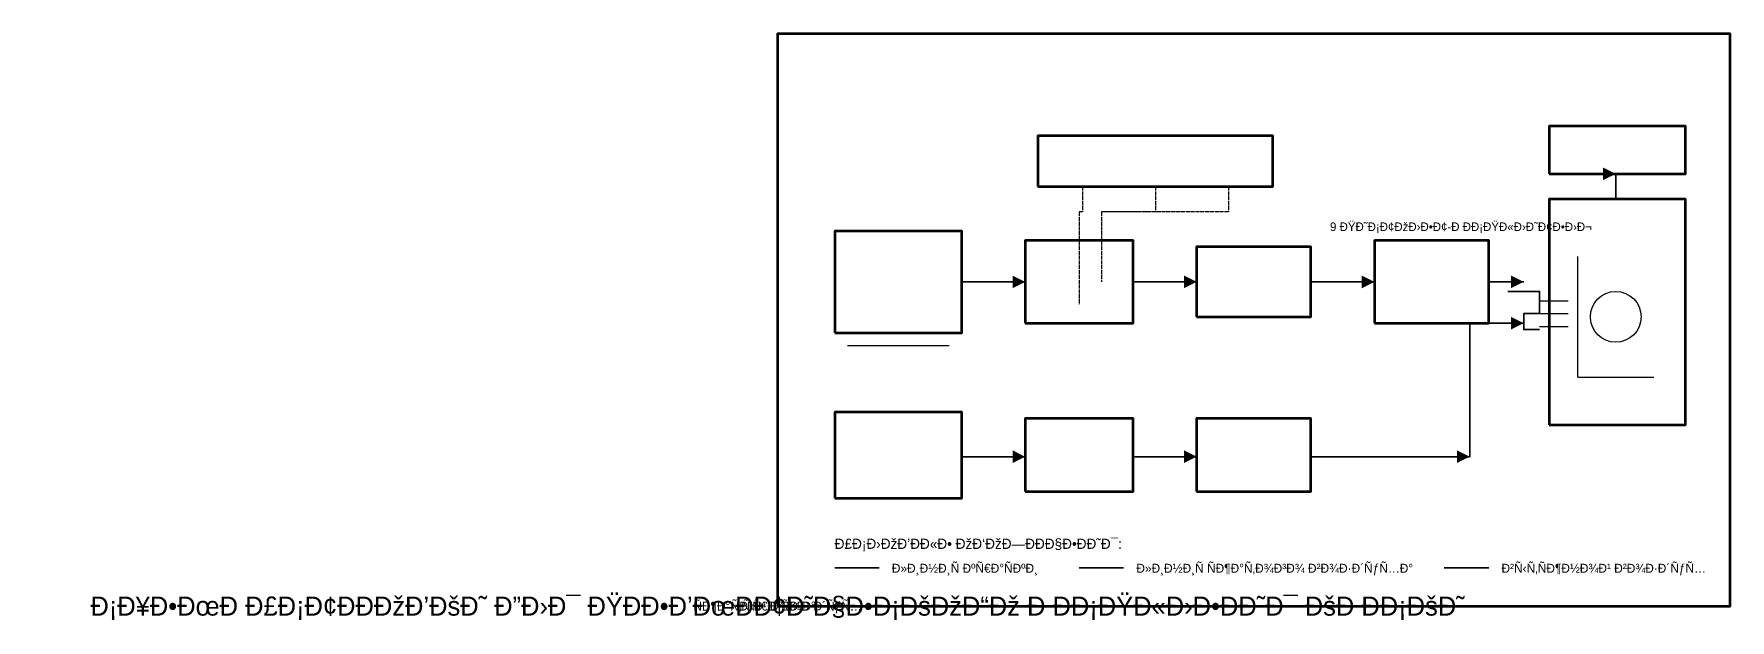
# Model space of a CAD drawing. Header units: millimetres. Extents: x -234 to 300, y -4 to 180.
import ezdxf
from ezdxf.enums import TextEntityAlignment as Align

# ---------------------------------------------------------------- set-up
doc = ezdxf.new("R2010")
doc.units = ezdxf.units.MM
doc.linetypes.add('DASHED', pattern=[1.524, 1.27, -0.254])
for name, color, linetype in [('AIR', 5, 'Continuous'), ('EQUIPMENT', 250, 'Continuous'), ('EXHAUST', 3, 'Continuous'), ('FRAME', 250, 'Continuous'), ('PAINT', 1, 'Continuous'), ('TEXT', 250, 'Continuous')]:
    doc.layers.add(name, color=color, linetype=linetype)

msp = doc.modelspace()

# ---------------------------------------------------------------- linework, layer by layer
at = {"layer": 'AIR', "lineweight": 35}
for p, q in [((218, 47), (218, 89)), ((218, 89), (235, 89)), ((58, 47), (78, 47)), ((112, 47), (132, 47)), ((168, 47), (218, 47)), ((95, 12), (109, 12))]:
    msp.add_line(p, q, dxfattribs=at)
at = {"layer": 'AIR'}
for points in [[(235, 89), (231, 91), (231, 87)], [(78, 47), (74, 49), (74, 45)], [(132, 47), (128, 49), (128, 45)], [(218, 47), (214, 49), (214, 45)]]:
    msp.add_solid(points, dxfattribs=at)
at = {"layer": 'EQUIPMENT'}
for p, q in [((252, 72), (252, 110)), ((22, 82), (54, 82)), ((252, 72), (276, 72))]:
    msp.add_line(p, q, dxfattribs=at)
at = {"layer": 'EQUIPMENT', "lineweight": 50}
for points in [[(243, 136), (286, 136), (286, 151), (243, 151), (243, 136)], [(82, 132), (156, 132), (156, 148), (82, 148), (82, 132)], [(243, 57), (286, 57), (286, 128), (243, 128), (243, 57)], [(18, 86), (58, 86), (58, 118), (18, 118), (18, 86)], [(78, 89), (112, 89), (112, 115), (78, 115), (78, 89)], [(132, 91), (168, 91), (168, 113), (132, 113), (132, 91)], [(188, 89), (224, 89), (224, 115), (188, 115), (188, 89)], [(18, 34), (58, 34), (58, 61), (18, 61), (18, 34)], [(78, 36), (112, 36), (112, 59), (78, 59), (78, 36)], [(132, 36), (168, 36), (168, 59), (132, 59), (132, 36)]]:
    msp.add_lwpolyline(points, dxfattribs=at)
at = {"layer": 'EQUIPMENT', "lineweight": 35}
msp.add_lwpolyline([(230, 99), (240, 99), (240, 92), (235, 92), (235, 87), (240, 87)], dxfattribs=at)
at = {"layer": 'EQUIPMENT'}
msp.add_circle((264, 91), 8, dxfattribs=at)
at = {"layer": 'EXHAUST', "lineweight": 35}
for p, q in [((264, 128), (264, 136)), ((210, 12), (224, 12))]:
    msp.add_line(p, q, dxfattribs=at)
at = {"layer": 'EXHAUST'}
msp.add_solid([(264, 136), (260, 138), (260, 134)], dxfattribs=at)
at = {"layer": 'FRAME', "lineweight": 50}
msp.add_lwpolyline([(0, 0), (300, 0), (300, 180), (0, 180), (0, 0)], dxfattribs=at)
at = {"layer": 'PAINT', "lineweight": 35}
for p, q in [((58, 102), (78, 102)), ((112, 102), (132, 102)), ((168, 102), (188, 102)), ((224, 102), (235, 102)), ((18, 12), (32, 12))]:
    msp.add_line(p, q, dxfattribs=at)
at = {"layer": 'PAINT'}
for p, q in [((240, 96), (249, 96)), ((240, 92), (249, 92)), ((240, 88), (249, 88))]:
    msp.add_line(p, q, dxfattribs=at)
for points in [[(78, 102), (74, 104), (74, 100)], [(132, 102), (128, 104), (128, 100)], [(188, 102), (184, 104), (184, 100)], [(235, 102), (231, 104), (231, 100)]]:
    msp.add_solid(points, dxfattribs=at)
at = {"layer": 'TEXT', "linetype": 'DASHED'}
for p, q in [((96, 132), (96, 124)), ((119, 132), (119, 124)), ((142, 132), (142, 124)), ((96, 124), (95, 124)), ((95, 124), (95, 95)), ((119, 124), (102, 124)), ((102, 124), (102, 102)), ((142, 124), (102, 124)), ((102, 124), (102, 102))]:
    msp.add_line(p, q, dxfattribs=at)

# ---------------------------------------------------------------- texts
at = {"layer": 'TEXT'}
for s, height, p in [('9 ÐŸÐ˜Ð¡Ð¢ÐžÐ›Ð•Ð¢-Ð\xa0ÐÐ¡ÐŸÐ«Ð›Ð˜Ð¢Ð•Ð›Ð¬', 2.7, (174, 118)), ('Ð£Ð¡Ð›ÐžÐ’ÐÐ«Ð• ÐžÐ‘ÐžÐ—ÐÐÐ§Ð•ÐÐ˜Ð¯:', 3.2, (18, 18)), ('Ð»Ð¸Ð½Ð¸Ñ ÐºÑ€Ð°ÑÐºÐ¸', 2.8, (36, 10.5)), ('Ð»Ð¸Ð½Ð¸Ñ ÑÐ¶Ð°Ñ‚Ð¾Ð³Ð¾ Ð²Ð¾Ð·Ð´ÑƒÑ…Ð°', 2.8, (113, 10.5)), ('Ð²Ñ‹Ñ‚ÑÐ¶Ð½Ð¾Ð¹ Ð²Ð¾Ð·Ð´ÑƒÑ…', 2.8, (228, 10.5))]:
    msp.add_text(s, height=height, dxfattribs=at).set_placement(p)
for s, height in [('Ð¡Ð¥Ð•ÐœÐ Ð£Ð¡Ð¢ÐÐÐžÐ’ÐšÐ˜ Ð”Ð›Ð¯ ÐŸÐÐ•Ð’ÐœÐÐ¢Ð˜Ð§Ð•Ð¡ÐšÐžÐ“Ðž Ð\xa0ÐÐ¡ÐŸÐ«Ð›Ð•ÐÐ˜Ð¯ ÐšÐ\xa0ÐÐ¡ÐšÐ˜', 6), ('ÑÐ¶Ð°Ñ‚Ñ‹Ð¹ Ð²Ð¾Ð·Ð´ÑƒÑ…', 2.8), ('ÐºÑ€Ð°ÑÐºÐ°', 2.8)]:
    msp.add_text(s, height=height, dxfattribs=at).set_placement((0, 0), align=Align.MIDDLE_CENTER)

doc.saveas('drawing.dxf')
